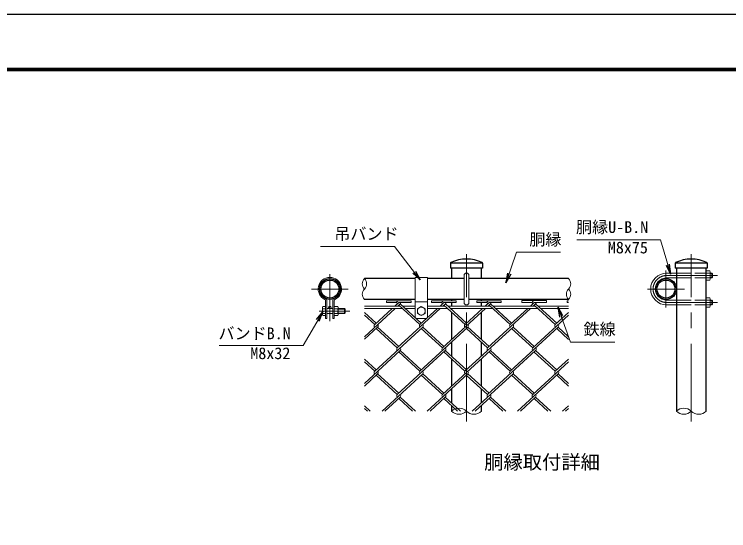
# Model space of a CAD drawing. Units: millimetres, scale not verified. Extents: x -4200 to 4200, y -2970 to 2970.
# Drawn here: x -354 to 2563, y 861 to 2970 of the extents above; entities that cross this region are included whole.
import ezdxf
from ezdxf.enums import TextEntityAlignment as Align

# ---------------------------------------------------------------- set-up
doc = ezdxf.new("R2010")
doc.units = ezdxf.units.MM
doc.header["$LTSCALE"] = 10
doc.linetypes.add('DASHED', pattern=[7.5, 6, -1.5])
doc.linetypes.add('USER1', pattern=[50.8, 31.75, -6.35, 6.35, -6.35])
for name, color, linetype, lineweight in [('0-0_D-STR1', 1, 'Continuous', 25), ('0-2_D-STR3', 3, 'Continuous', 13), ('0-3_D-STR2', 7, 'Continuous', 13), ('0-4_D-BMK', 2, 'USER1', 13), ('0-5_D-STR-DIM', 7, 'Continuous', 13), ('0-A_D-STR-TXT', 7, 'Continuous', 13), ('0-B_D-TTL-TXT', 7, 'Continuous', 25), ('0-C_D-TTL', 7, 'Continuous', 25)]:
    doc.layers.add(name, color=color, linetype=linetype, lineweight=lineweight)
doc.layers.add('0-6_0', color=7, linetype='Continuous')
doc.styles.add('ＭＳ ゴシック', font='')
doc.styles.get('ＭＳ ゴシック').set_extended_font_data('MS Gothic')

# ---------------------------------------------------------------- blocks, each defined once
blk = doc.blocks.new('_Open')
at = {"layer": '0-6_0'}
blk.add_line((-10, 1.667), (0, 0), dxfattribs=at)
blk.add_lwpolyline([(-10, -1.667), (0, 0), (-10, 0)], dxfattribs=at)

msp = doc.modelspace()

# ---------------------------------------------------------------- linework, layer by layer
at = {"layer": '0-0_D-STR1'}
for p, q in [((1427.16, 1954.11), (1427.16, 1933.28)), ((1557.66, 1953.28), (1427.16, 1953.28)), ((1557.66, 1933.28), (1427.16, 1933.28)), ((1431.66, 1933.28), (1431.66, 1890.78)), ((1553.16, 1890.78), (1553.16, 1933.28)), ((1557.66, 1954.11), (1557.66, 1933.28)), ((2344.93, 1954.11), (2344.93, 1933.28)), ((2475.43, 1953.28), (2344.93, 1953.28)), ((2475.43, 1933.28), (2344.93, 1933.28)), ((2349.43, 1933.28), (2349.43, 1349.11)), ((2470.93, 1349.11), (2470.93, 1933.28)), ((2475.43, 1954.11), (2475.43, 1933.28)), ((1283.09, 1890.78), (1075.74, 1890.78)), ((1482.41, 1890.78), (1333.09, 1890.78)), ((1909.07, 1890.78), (1502.41, 1890.78)), ((1283.09, 1805.78), (1075.74, 1805.78)), ((1482.41, 1805.78), (1333.09, 1805.78)), ((1431.66, 1805.78), (1431.66, 1800.65)), ((1431.66, 1792.65), (1431.66, 1778.28)), ((1909.07, 1805.78), (1502.41, 1805.78)), ((1553.16, 1800.65), (1553.16, 1805.78)), ((1553.16, 1778.28), (1553.16, 1792.65)), ((1431.66, 1768.28), (1431.66, 1763.87)), ((1431.66, 1753.02), (1431.66, 1641.96)), ((1553.16, 1763.87), (1553.16, 1768.28)), ((1553.16, 1641.71), (1553.16, 1753.29)), ((1431.66, 1631.11), (1431.66, 1573.3)), ((1553.16, 1573.54), (1553.16, 1630.86)), ((1431.66, 1562.45), (1431.66, 1451.36)), ((1553.16, 1451.11), (1553.16, 1562.69)), ((1431.66, 1440.51), (1431.66, 1382.7)), ((1553.16, 1382.94), (1553.16, 1440.26)), ((1431.66, 1371.85), (1431.66, 1349.11)), ((1553.16, 1349.11), (1553.16, 1372.09))]:
    msp.add_line(p, q, dxfattribs=at)
for centre, radius in [((934.75, 1848.28), 42.5), ((934.75, 1848.28), 36.75), ((2306.93, 1848.28), 42.5), ((2306.93, 1848.28), 36.75)]:
    msp.add_circle(centre, radius, dxfattribs=at)
for centre, radius, start, end in [((1429.66, 1954.11), 2.5, 122.29827, 180), ((1492.41, 1822.43), 148.34, 64.40505, 115.59495), ((1555.16, 1954.11), 2.5, 0, 57.70173), ((2347.43, 1954.11), 2.5, 122.29827, 180), ((2410.18, 1822.43), 148.34, 64.40505, 115.59495), ((2472.93, 1954.11), 2.5, 0, 57.70173)]:
    msp.add_arc(centre, radius, start, end, dxfattribs=at)
at = {"layer": '0-2_D-STR3'}
for p, q in [((1482.41, 1793.28), (1482.41, 1903.28)), ((1502.41, 1793.28), (1502.41, 1903.28)), ((2309.43, 1913.28), (2349.43, 1913.28)), ((2470.93, 1922.03), (2470.93, 1884.53)), ((2470.93, 1922.03), (2485.43, 1922.03)), ((2485.43, 1912.65), (2470.93, 1912.65)), ((2487.18, 1918.08), (2487.18, 1889.16)), ((2487.18, 1913.28), (2493.93, 1913.28)), ((2487.18, 1911.53), (2495.68, 1911.53)), ((2493.93, 1893.28), (2496.93, 1896.28)), ((2496.93, 1910.28), (2496.93, 1896.28)), ((1283.09, 1895.78), (1283.09, 1733.28)), ((1333.09, 1895.78), (1283.09, 1895.78)), ((1333.09, 1895.78), (1333.09, 1733.28)), ((2309.43, 1893.28), (2349.43, 1893.28)), ((2485.43, 1893.9), (2470.93, 1893.9)), ((2470.93, 1884.53), (2485.43, 1884.53)), ((2487.18, 1895.03), (2495.68, 1895.03)), ((2487.18, 1893.28), (2493.93, 1893.28)), ((917.25, 1800.84), (917.25, 1728.28)), ((922.25, 1800.84), (922.25, 1728.28)), ((947.25, 1800.84), (947.25, 1728.28)), ((952.25, 1800.84), (952.25, 1728.28)), ((1333.09, 1795.78), (1283.09, 1795.78)), ((2309.43, 1803.28), (2349.43, 1803.28)), ((2309.43, 1783.28), (2349.43, 1783.28)), ((2485.43, 1802.65), (2470.93, 1802.65)), ((2485.43, 1783.9), (2470.93, 1783.9)), ((2487.18, 1778.48), (2487.18, 1807.39)), ((2487.18, 1803.28), (2493, 1803.28)), ((2487.18, 1801.53), (2494.75, 1801.53)), ((2487.18, 1785.03), (2494.75, 1785.03)), ((2487.18, 1783.28), (2493, 1783.28)), ((2496.93, 1800.28), (2493.93, 1803.28)), ((2493.93, 1803.28), (2493.93, 1783.28)), ((2493.93, 1783.28), (2496.93, 1786.28)), ((2496.93, 1800.28), (2496.93, 1786.28)), ((904, 1774.03), (905.74, 1777.04)), ((904, 1774.03), (904, 1742.53)), ((917.25, 1777.04), (905.74, 1777.04)), ((917.25, 1767.66), (905.74, 1767.66)), ((917.25, 1777.04), (917.25, 1739.51)), ((922.25, 1768.28), (947.25, 1768.28)), ((952.25, 1777.04), (966.69, 1777.04)), ((952.25, 1739.51), (952.25, 1777.04)), ((952.25, 1767.66), (966.69, 1767.66)), ((966.69, 1777.04), (968.5, 1773.9)), ((968.5, 1742.65), (968.5, 1773.9)), ((968.5, 1768.28), (994.25, 1768.28)), ((968.5, 1766.4), (996.12, 1766.4)), ((968.5, 1750.15), (996.12, 1750.15)), ((994.25, 1768.28), (997.25, 1765.28)), ((994.25, 1768.28), (994.25, 1748.28)), ((994.25, 1748.28), (997.25, 1751.28)), ((997.25, 1765.28), (997.25, 1751.28)), ((1075.74, 1778.28), (1219.77, 1778.28)), ((1075.74, 1768.28), (1230.69, 1768.28)), ((1231.61, 1778.28), (1283.09, 1778.28)), ((1242.53, 1768.28), (1283.09, 1768.28)), ((1291.84, 1767.63), (1308.09, 1777.03)), ((1291.84, 1767.63), (1291.84, 1748.92)), ((1308.09, 1777.03), (1324.34, 1767.63)), ((1324.34, 1767.63), (1324.34, 1748.92)), ((1333.09, 1778.28), (1404.09, 1778.28)), ((1333.09, 1768.28), (1415.01, 1768.28)), ((1415.93, 1778.28), (1588.41, 1778.28)), ((1426.85, 1768.28), (1599.32, 1768.28)), ((1600.25, 1778.28), (1772.73, 1778.28)), ((1611.17, 1768.28), (1783.64, 1768.28)), ((1784.57, 1778.28), (1909.07, 1778.28)), ((1795.49, 1768.28), (1909.07, 1768.28)), ((2470.93, 1774.53), (2485.43, 1774.53)), ((904, 1742.53), (905.74, 1739.51)), ((917.25, 1748.9), (905.74, 1748.9)), ((917.25, 1739.51), (905.74, 1739.51)), ((917.25, 1728.28), (922.25, 1728.28)), ((922.25, 1748.28), (947.25, 1748.28)), ((947.25, 1728.28), (952.25, 1728.28)), ((952.25, 1748.9), (966.69, 1748.9)), ((952.25, 1739.51), (966.69, 1739.51)), ((966.69, 1739.51), (968.5, 1742.65)), ((968.5, 1748.28), (994.25, 1748.28)), ((1328.09, 1728.28), (1288.09, 1728.28))]:
    msp.add_line(p, q, dxfattribs=at)
at = {"layer": '0-2_D-STR3', "linetype": 'DASHED'}
for p, q in [((2349.43, 1913.28), (2470.93, 1913.28)), ((2349.43, 1893.28), (2470.93, 1893.28)), ((2349.43, 1803.28), (2470.93, 1803.28)), ((2349.43, 1783.28), (2470.93, 1783.28))]:
    msp.add_line(p, q, dxfattribs=at)
at = {"layer": '0-2_D-STR3'}
for points in [[(2496.93, 1910.28), (2493.93, 1913.28), (2493.93, 1893.28)], [(2470.93, 1774.53), (2470.93, 1812.03), (2485.43, 1812.03)], [(1291.84, 1748.92), (1308.09, 1739.53), (1324.34, 1748.92)]]:
    msp.add_lwpolyline(points, dxfattribs=at)
for centre, radius in [((934.75, 1773.28), 5), ((1308.09, 1758.28), 16.23)]:
    msp.add_circle(centre, radius, dxfattribs=at)
for centre, radius, start, end in [((1492.41, 1903.28), 10, 0, 180), ((2309.43, 1848.28), 65, 90, 270), ((2480.18, 1917.34), 7.04, 318.21899, 41.78101), ((2461.19, 1903.28), 25.99, 338.85295, 21.14705), ((934.75, 1848.28), 47.5, 295.37693, 244.62307), ((934.75, 1848.28), 42.5, 295.37693, 244.62307), ((2309.43, 1848.28), 45, 90, 270), ((2480.03, 1889.22), 7.15, 319.0514, 40.9486), ((912.25, 1800.84), 10, 0, 64.62307), ((957.25, 1800.84), 10, 115.37693, 180), ((2480.03, 1807.34), 7.15, 319.0514, 40.9486), ((912.25, 1800.84), 5, 0, 64.62307), ((957.25, 1800.84), 5, 115.37693, 180), ((1492.41, 1793.28), 10, 180, 0), ((2461.19, 1793.28), 25.99, 338.85295, 21.14705), ((2480.18, 1779.22), 7.04, 318.21899, 41.78101), ((912.59, 1772.35), 8.31, 145.61585, 214.38415), ((935.33, 1758.28), 31.05, 162.4121, 197.5879), ((959.83, 1772.35), 8.31, 325.61586, 34.38414), ((937.09, 1758.28), 31.05, 342.4121, 17.5879), ((912.59, 1744.21), 8.31, 145.61585, 214.38415), ((959.83, 1744.21), 8.31, 325.61585, 34.38416), ((1288.09, 1733.28), 5, 180, 270), ((1328.09, 1733.28), 5, 270, 0)]:
    msp.add_arc(centre, radius, start, end, dxfattribs=at)
at = {"layer": '0-3_D-STR2'}
for p, q in [((1166.08, 1800.52), (1266.08, 1800.52)), ((1166.08, 1792.52), (1166.08, 1800.52)), ((1166.08, 1792.52), (1208.05, 1792.52)), ((1216.08, 1792.52), (1200.39, 1778.14)), ((1222, 1787.09), (1212.23, 1778.14)), ((1302.17, 1702.78), (1216.08, 1781.67)), ((1308.09, 1708.2), (1222, 1787.09)), ((1350.25, 1800.65), (1450.25, 1800.65)), ((1350.25, 1792.65), (1350.25, 1800.65)), ((1350.25, 1792.65), (1392.22, 1792.65)), ((1400.25, 1792.65), (1384.56, 1778.28)), ((1406.17, 1787.23), (1396.4, 1778.28)), ((1486.49, 1702.78), (1400.25, 1781.8)), ((1492.41, 1708.2), (1406.17, 1787.23)), ((1534.57, 1800.65), (1634.57, 1800.65)), ((1534.57, 1792.65), (1534.57, 1800.65)), ((1534.57, 1792.65), (1576.54, 1792.65)), ((1584.57, 1792.65), (1568.88, 1778.28)), ((1590.34, 1787.36), (1580.43, 1778.28)), ((1670.81, 1702.78), (1584.42, 1781.94)), ((1584.57, 1792.65), (1634.57, 1792.65)), ((1676.73, 1708.2), (1590.34, 1787.36)), ((1634.57, 1792.65), (1634.57, 1800.65)), ((1719.02, 1800.78), (1819.02, 1800.78)), ((1719.02, 1792.78), (1719.02, 1800.78)), ((1719.02, 1792.78), (1760.99, 1792.78)), ((1769.02, 1792.78), (1753.2, 1778.28)), ((1774.66, 1787.36), (1764.74, 1778.28)), ((1855.12, 1702.78), (1768.74, 1781.94)), ((1861.05, 1708.2), (1774.66, 1787.36)), ((1903.21, 1800.65), (1909.07, 1800.65)), ((1903.21, 1792.65), (1903.21, 1800.65)), ((1903.21, 1792.65), (1909.07, 1792.65)), ((1200.89, 1768.29), (1075.74, 1653.61)), ((1123.78, 1708.22), (1075.74, 1752.24)), ((1189.34, 1768.29), (1117.86, 1702.79)), ((1385.49, 1768.28), (1210.02, 1607.49)), ((1373.65, 1768.28), (1302.17, 1702.78)), ((1569.51, 1768.28), (1394.19, 1607.63)), ((1557.97, 1768.28), (1486.49, 1702.78)), ((1753.83, 1768.28), (1578.51, 1607.63)), ((1742.29, 1768.28), (1670.81, 1702.78)), ((1909.07, 1752.21), (1855.12, 1702.78)), ((1117.86, 1702.79), (1075.74, 1741.39)), ((1909.07, 1741.36), (1762.97, 1607.48)), ((1129.56, 1692.08), (1075.74, 1642.76)), ((1313.87, 1692.08), (1117.73, 1512.34)), ((1215.94, 1612.92), (1129.56, 1692.08)), ((1498.18, 1692.06), (1302.03, 1512.33)), ((1400.11, 1613.05), (1313.87, 1692.08)), ((1682.5, 1692.06), (1486.35, 1512.33)), ((1584.43, 1613.05), (1498.19, 1692.08)), ((1866.82, 1692.06), (1670.67, 1512.33)), ((1768.89, 1612.9), (1682.5, 1692.06)), ((1909.07, 1653.34), (1866.82, 1692.06)), ((1210.02, 1607.49), (1123.63, 1686.65)), ((1394.19, 1607.63), (1307.95, 1686.65)), ((1578.51, 1607.63), (1492.27, 1686.65)), ((1762.97, 1607.48), (1676.58, 1686.64)), ((1909.07, 1642.49), (1860.9, 1686.64)), ((1221.72, 1596.78), (1075.74, 1463.02)), ((1406.03, 1596.78), (1209.87, 1417.03)), ((1302.03, 1512.33), (1215.79, 1591.35)), ((1307.95, 1517.75), (1221.72, 1596.78)), ((1590.35, 1596.78), (1394.19, 1417.03)), ((1486.35, 1512.33), (1400.11, 1591.35)), ((1492.27, 1517.75), (1406.03, 1596.78)), ((1774.66, 1596.76), (1578.51, 1417.03)), ((1670.67, 1512.33), (1584.43, 1591.35)), ((1676.59, 1517.75), (1590.35, 1596.78)), ((1854.98, 1512.31), (1769.25, 1590.87)), ((1860.9, 1517.74), (1774.66, 1596.76)), ((1123.65, 1517.77), (1075.74, 1561.67)), ((1117.73, 1512.34), (1075.74, 1550.82)), ((1909.07, 1551.03), (1762.83, 1417.03)), ((1909.07, 1561.89), (1854.98, 1512.31)), ((1129.57, 1501.49), (1075.74, 1452.16)), ((1209.89, 1417.04), (1123.65, 1496.07)), ((1215.81, 1422.47), (1129.57, 1501.49)), ((1313.87, 1501.48), (1147.6, 1349.11)), ((1394.19, 1417.03), (1307.95, 1496.05)), ((1400.11, 1422.45), (1313.87, 1501.48)), ((1498.19, 1501.48), (1331.92, 1349.11)), ((1578.51, 1417.03), (1492.79, 1495.58)), ((1584.43, 1422.45), (1498.19, 1501.48)), ((1682.51, 1501.48), (1516.24, 1349.11)), ((1762.83, 1417.03), (1676.59, 1496.05)), ((1768.75, 1422.45), (1682.51, 1501.48)), ((1866.82, 1501.46), (1700.55, 1349.11)), ((1909.07, 1451.89), (1860.9, 1496.04)), ((1909.07, 1462.74), (1866.82, 1501.46)), ((1221.73, 1406.19), (1159.45, 1349.13)), ((1272.15, 1349.11), (1215.79, 1400.75)), ((1283.99, 1349.11), (1221.72, 1406.18)), ((1406.03, 1406.18), (1343.76, 1349.11)), ((1456.47, 1349.11), (1400.11, 1400.75)), ((1468.31, 1349.11), (1406.03, 1406.18)), ((1590.35, 1406.18), (1528.08, 1349.11)), ((1640.79, 1349.11), (1584.43, 1400.75)), ((1652.63, 1349.11), (1590.35, 1406.18)), ((1774.67, 1406.18), (1712.4, 1349.11)), ((1825.11, 1349.11), (1768.75, 1400.75)), ((1836.95, 1349.11), (1774.67, 1406.18)), ((1099.69, 1349.13), (1075.74, 1371.07)), ((1909.07, 1371.29), (1884.87, 1349.11)), ((1087.85, 1349.13), (1075.74, 1360.22)), ((1909.07, 1360.44), (1896.72, 1349.11))]:
    msp.add_line(p, q, dxfattribs=at)
for points in [[(1216.08, 1792.52), (1266.08, 1792.52), (1266.08, 1800.52)], [(1400.25, 1792.65), (1450.25, 1792.65), (1450.25, 1800.65)], [(1769.02, 1792.78), (1819.02, 1792.78), (1819.02, 1800.78)]]:
    msp.add_lwpolyline(points, dxfattribs=at)
for centre, start, end in [((1216.08, 1792.52), 95, 222.5), ((1216.08, 1792.52), 317.5, 0), ((1400.25, 1792.65), 95, 222.5), ((1400.25, 1792.65), 317.5, 0), ((1584.57, 1792.65), 85, 222.5), ((1584.57, 1792.65), 317.5, 0), ((1769.02, 1792.78), 85, 222.5), ((1768.89, 1792.65), 317.5, 0.89905), ((1123.78, 1697.37), 137.5, 222.5), ((1123.78, 1697.37), 317.5, 42.5), ((1308.09, 1697.35), 137.5, 222.5), ((1308.09, 1697.35), 317.5, 42.5), ((1492.41, 1697.35), 137.5, 222.5), ((1492.41, 1697.35), 317.5, 42.5), ((1676.73, 1697.35), 137.5, 222.5), ((1676.73, 1697.35), 317.5, 42.5), ((1861.05, 1697.35), 137.5, 222.5), ((1861.05, 1697.35), 317.5, 42.5), ((1215.93, 1602.05), 137.5, 222.5), ((1215.93, 1602.05), 317.5, 42.5), ((1400.25, 1602.05), 137.5, 222.5), ((1400.25, 1602.05), 317.5, 42.5), ((1584.57, 1602.05), 137.5, 222.5), ((1584.57, 1602.05), 317.5, 42.5), ((1768.89, 1602.05), 137.5, 222.5), ((1768.89, 1602.05), 317.5, 42.5), ((1123.78, 1506.77), 137.5, 222.5), ((1123.78, 1506.77), 317.5, 42.5), ((1307.95, 1506.9), 137.5, 222.5), ((1307.95, 1506.9), 317.5, 42.5), ((1492.27, 1506.9), 137.5, 222.5), ((1492.27, 1506.9), 317.5, 42.5), ((1676.73, 1506.75), 137.5, 222.5), ((1676.73, 1506.75), 317.5, 42.5), ((1861.05, 1506.75), 137.5, 222.5), ((1861.05, 1506.75), 317.5, 42.5), ((1215.78, 1411.59), 137.5, 222.5), ((1215.78, 1411.59), 317.5, 42.5), ((1400.1, 1411.59), 137.5, 222.5), ((1400.1, 1411.59), 317.5, 42.5), ((1584.42, 1411.59), 137.5, 222.5), ((1584.42, 1411.59), 317.5, 42.5), ((1768.74, 1411.59), 137.5, 222.5), ((1768.74, 1411.59), 317.5, 42.5)]:
    msp.add_arc(centre, 8.03, start, end, dxfattribs=at)
at = {"layer": '0-4_D-BMK'}
for p, q in [((1492.41, 1307.45), (1492.41, 1990.78)), ((2410.18, 1307.45), (2410.18, 1990.78)), ((934.75, 1908.95), (934.75, 1717.29)), ((2306.93, 1923.28), (2306.93, 1773.28)), ((2309.43, 1903.28), (2517.49, 1903.28)), ((1009.75, 1848.28), (859.75, 1848.28)), ((2381.93, 1848.28), (2231.93, 1848.28)), ((2309.43, 1793.28), (2517.49, 1793.28)), ((891.2, 1758.28), (1016.2, 1758.28))]:
    msp.add_line(p, q, dxfattribs=at)
msp.add_arc((2309.43, 1848.28), 55, 90, 270, dxfattribs=at)
at = {"layer": '0-5_D-STR-DIM'}
for centre, radius, start, end in [((1097.13, 1869.53), 30.15, 135.18146, 224.81854), ((1054.36, 1869.53), 30.15, 315.18146, 44.81854), ((1887.69, 1869.53), 30.15, 315.18146, 44.81854), ((1097.13, 1827.03), 30.15, 135.18146, 224.81854), ((1930.46, 1827.03), 30.15, 135.18146, 224.81854), ((1887.69, 1827.03), 30.15, 315.18146, 44.81854), ((1462.03, 1318.54), 43.09, 45.18146, 134.81854), ((1462.03, 1379.68), 43.09, 225.18146, 314.81854), ((1522.78, 1379.68), 43.09, 225.18146, 314.81854), ((2379.8, 1318.54), 43.09, 45.18146, 134.81854), ((2379.8, 1379.68), 43.09, 225.18146, 314.81854), ((2440.55, 1379.68), 43.09, 225.18146, 314.81854)]:
    msp.add_arc(centre, radius, start, end, dxfattribs=at)
at = {"layer": '0-A_D-STR-TXT'}
for points in [[(1943.17, 2048.74), (2284.71, 2048.74), (2324.72, 1911.1)], [(896.54, 2021.28), (1198.99, 2021.28), (1302.03, 1886.76)], [(1876.18, 1998.34), (1696.57, 1998.34), (1654.4, 1875.2)], [(483.33, 1616.99), (825.12, 1616.99), (905, 1752.79)], [(2097.6, 1631.54), (1916.73, 1631.54), (1867.08, 1771.76)]]:
    msp.add_lwpolyline(points, dxfattribs=at)
at = {"layer": '0-C_D-TTL', "color": 2}
msp.add_lwpolyline([(-4199.55, 2970.23), (4200.45, 2970.23), (4200.45, -2969.77), (-4199.55, -2969.77)], close=True, dxfattribs=at)
at = {"layer": '0-C_D-TTL'}
for points in [[(-3929.55, 2750.23), (3930.45, 2750.23), (3930.45, -2749.77), (-3929.55, -2749.77)], [(-3927.05, 2747.73), (3927.95, 2747.73), (3927.95, -2747.27), (-3927.05, -2747.27)], [(-3924.55, 2745.23), (3925.45, 2745.23), (3925.45, -2744.77), (-3924.55, -2744.77)], [(-3922.05, 2742.73), (3922.95, 2742.73), (3922.95, -2742.27), (-3922.05, -2742.27)], [(-3919.55, 2740.23), (3920.45, 2740.23), (3920.45, -2739.77), (-3919.55, -2739.77)]]:
    msp.add_lwpolyline(points, close=True, dxfattribs=at)

# ---------------------------------------------------------------- block references
at = {"layer": '0-A_D-STR-TXT', "xscale": 4, "yscale": 4}
for p, rotation in [((2325.28, 1909.18), 286.2108), ((1303.25, 1885.17), 307.45332), ((1653.76, 1873.3), 251.09563), ((906.01, 1754.52), 59.5375), ((1866.41, 1773.64), 109.50173)]:
    msp.add_blockref('_Open', p, dxfattribs=dict(at, rotation=rotation))

# ---------------------------------------------------------------- texts
at = {"layer": '0-A_D-STR-TXT', "style": 'ＭＳ ゴシック'}
for s, p in [('胴縁U-B.N', (1939.62, 2062.72)), ('吊バンド', (952.83, 2035.13)), ('胴縁', (1749.02, 2012.32)), ('M8x75', (2069.57, 1979.29)), ('バンドB.N', (480.04, 1628.56)), ('鉄線', (1970.45, 1645.91)), ('M8x32', (609.98, 1547.54))]:
    msp.add_text(s, height=48.09, dxfattribs=at).set_placement(p, align=Align.BOTTOM_LEFT)
at = {"layer": '0-B_D-TTL-TXT', "style": 'ＭＳ ゴシック'}
msp.add_text('胴縁取付詳細', height=57.7, dxfattribs=at).set_placement((1564.81, 1095.2), align=Align.BOTTOM_LEFT)

doc.saveas('drawing.dxf')
